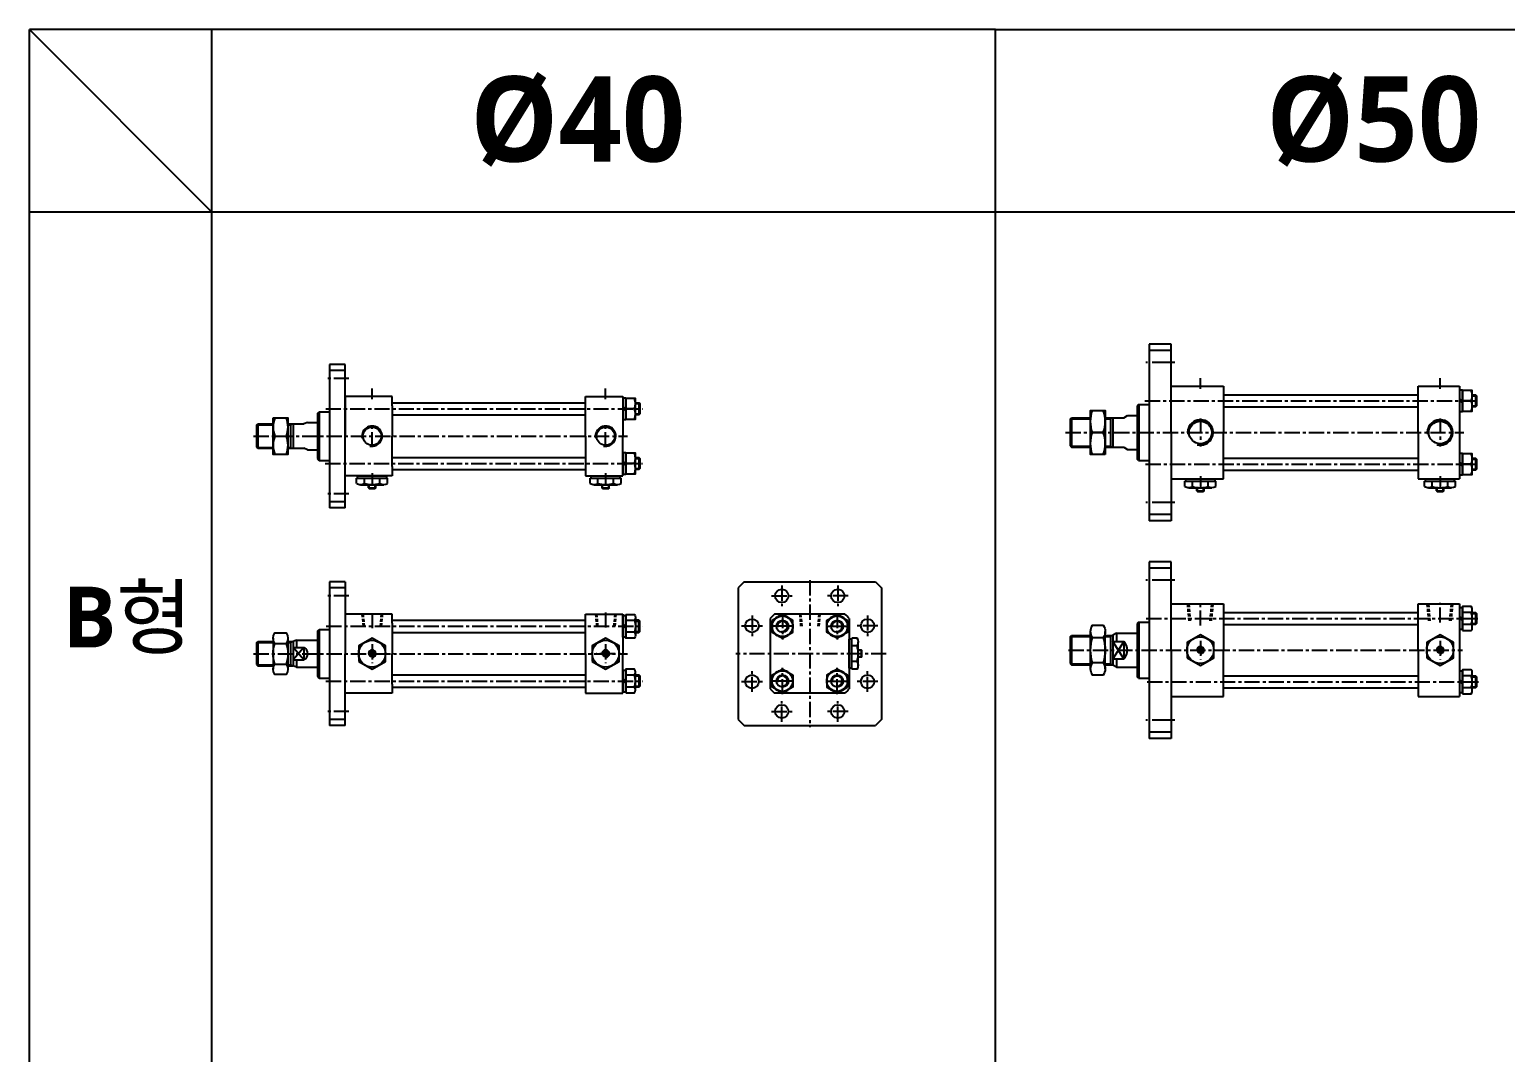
# Model space of a CAD drawing. Extents: x -819 to 9187, y 0 to 4541.
# Drawn here: x 0 to 1213, y 3700 to 4541 of the extents above; entities that cross this region are included whole.
import ezdxf

# ---------------------------------------------------------------- set-up
doc = ezdxf.new("R2010")
doc.units = 0
doc.header["$LTSCALE"] = 10
doc.header["$MEASUREMENT"] = 0
for name, pattern in [('CENTER', [2, 1.25, -0.25, 0.25, -0.25]), ('CENTERX2', [4, 2.5, -0.5, 0.5, -0.5]), ('HIDDEN', [0.375, 0.25, -0.125])]:
    doc.linetypes.add(name, pattern=pattern)
doc.layers.get('0').update_dxf_attribs({"linetype": 'CONTINUOUS'})
for name, color, linetype in [('CEN', 1, 'CENTERX2'), ('CENTER', 1, 'CENTER'), ('DIM', 2, 'CONTINUOUS'), ('ML', 7, 'CONTINUOUS'), ('THIN', 3, 'CONTINUOUS')]:
    doc.layers.add(name, color=color, linetype=linetype)
doc.styles.add('문자', font='romans.shx')

msp = doc.modelspace()

# ---------------------------------------------------------------- linework, layer by layer
for p, q in [((794, 4540.7), (0, 4540.7)), ((0, 2903.5), (0, 4540.7)), ((150, 4390.7), (0, 4540.7)), ((150, 2903.5), (150, 4540.7)), ((794, 2903.5), (794, 4540.7)), ((794, 4540.7), (5168.4, 4540.7)), ((794, 4390.7), (0, 4390.7)), ((1438, 4390.7), (794, 4390.7)), ((278.6, 4164.1), (279.1, 4163.6)), ((278.6, 4164.1), (284.6, 4164.1)), ((279.1, 4163.6), (284.1, 4163.6)), ((284.6, 4164.1), (284.1, 4163.6)), ((470.6, 4164.1), (471.1, 4163.6)), ((470.6, 4164.1), (476.6, 4164.1)), ((471.1, 4163.6), (476.1, 4163.6)), ((476.6, 4164.1), (476.1, 4163.6)), ((959.5, 4161.6), (960, 4161.1)), ((959.5, 4161.6), (965.5, 4161.6)), ((965.5, 4161.6), (965, 4161.1)), ((1156.5, 4161.6), (1157, 4161.1)), ((1156.5, 4161.6), (1162.5, 4161.6)), ((1162.5, 4161.6), (1162, 4161.1)), ((960, 4161.1), (965, 4161.1)), ((1157, 4161.1), (1162, 4161.1)), ((683.8, 4024.7), (683.8, 4030.7)), ((683.8, 4030.7), (684.3, 4030.2)), ((684.3, 4025.2), (684.3, 4030.2)), ((683.8, 4024.7), (684.3, 4025.2))]:
    msp.add_line(p, q)
at = {"color": 7, "linetype": 'Continuous'}
for p, q in [((269.6, 4174), (293.6, 4174)), ((269.6, 4172), (269.6, 4174)), ((293.6, 4172), (293.6, 4174)), ((461.6, 4174), (485.6, 4174)), ((461.6, 4172), (461.6, 4174)), ((485.6, 4172), (485.6, 4174)), ((268.9, 4167.6), (268.9, 4172)), ((268.9, 4172), (281.6, 4172)), ((272.1, 4166.6), (291.2, 4166.6)), ((275.3, 4167.6), (275.3, 4172)), ((278.6, 4164.1), (278.6, 4166.6)), ((281.6, 4172), (294.3, 4172)), ((284.6, 4164.1), (284.6, 4166.6)), ((288, 4167.6), (288, 4172)), ((294.3, 4167.6), (294.3, 4172)), ((460.9, 4167.6), (460.9, 4172)), ((460.9, 4172), (473.6, 4172)), ((464.1, 4166.6), (483.2, 4166.6)), ((467.3, 4167.6), (467.3, 4172)), ((470.6, 4164.1), (470.6, 4166.6)), ((473.6, 4172), (486.3, 4172)), ((476.6, 4164.1), (476.6, 4166.6)), ((480, 4167.6), (480, 4172)), ((486.3, 4167.6), (486.3, 4172)), ((949.8, 4165.1), (949.8, 4169.5)), ((949.8, 4169.5), (962.5, 4169.5)), ((950.5, 4171.5), (974.5, 4171.5)), ((950.5, 4169.5), (950.5, 4171.5)), ((953, 4164.1), (972, 4164.1)), ((956.1, 4165.1), (956.1, 4169.5)), ((959.5, 4161.6), (959.5, 4164.1)), ((962.5, 4169.5), (975.2, 4169.5)), ((965.5, 4161.6), (965.5, 4164.1)), ((968.8, 4165.1), (968.8, 4169.5)), ((974.5, 4169.5), (974.5, 4171.5)), ((975.2, 4165.1), (975.2, 4169.5)), ((1146.8, 4165.1), (1146.8, 4169.5)), ((1146.8, 4169.5), (1159.5, 4169.5)), ((1147.5, 4171.5), (1171.5, 4171.5)), ((1147.5, 4169.5), (1147.5, 4171.5)), ((1150, 4164.1), (1169, 4164.1)), ((1153.1, 4165.1), (1153.1, 4169.5)), ((1156.5, 4161.6), (1156.5, 4164.1)), ((1159.5, 4169.5), (1172.2, 4169.5)), ((1162.5, 4161.6), (1162.5, 4164.1)), ((1165.8, 4165.1), (1165.8, 4169.5)), ((1171.5, 4169.5), (1171.5, 4171.5)), ((1172.2, 4165.1), (1172.2, 4169.5)), ((680.3, 4040.4), (675.9, 4040.4)), ((675.9, 4027.7), (675.9, 4040.4)), ((673.9, 4015.7), (673.9, 4039.7)), ((675.9, 4039.7), (673.9, 4039.7)), ((680.3, 4034.1), (675.9, 4034.1)), ((681.3, 4018.2), (681.3, 4037.3)), ((683.8, 4030.7), (681.3, 4030.7)), ((675.9, 4015), (675.9, 4027.7)), ((680.3, 4021.4), (675.9, 4021.4)), ((683.8, 4024.7), (681.3, 4024.7)), ((675.9, 4015.7), (673.9, 4015.7)), ((680.3, 4015), (675.9, 4015))]:
    msp.add_line(p, q, dxfattribs=at)
for points in [[(270.6, 4021.4), (281.6, 4015), (292.6, 4021.4), (292.6, 4034.1), (281.6, 4040.4), (270.6, 4034.1)], [(462.6, 4021.4), (473.6, 4015), (484.6, 4021.4), (484.6, 4034.1), (473.6, 4040.4), (462.6, 4034.1)], [(951.5, 4024.2), (962.5, 4017.9), (973.5, 4024.2), (973.5, 4036.9), (962.5, 4043.3), (951.5, 4036.9)], [(1148.5, 4024.2), (1159.5, 4017.9), (1170.5, 4024.2), (1170.5, 4036.9), (1159.5, 4043.3), (1148.5, 4036.9)], [(280.8, 4029.2), (279.9, 4027.7), (280.8, 4026.2), (282.5, 4026.2), (283.4, 4027.7), (282.5, 4029.2)], [(472.8, 4029.2), (471.9, 4027.7), (472.8, 4026.2), (474.5, 4026.2), (475.4, 4027.7), (474.5, 4029.2)], [(961.6, 4032.1), (960.8, 4030.6), (961.6, 4029.1), (963.3, 4029.1), (964.2, 4030.6), (963.3, 4032.1)], [(1158.6, 4032.1), (1157.8, 4030.6), (1158.6, 4029.1), (1160.3, 4029.1), (1161.2, 4030.6), (1160.3, 4032.1)]]:
    msp.add_lwpolyline(points, close=True, dxfattribs=at)
for centre, radius in [((962.5, 4030.6), 11), ((1159.5, 4030.6), 11), ((281.6, 4027.7), 11), ((281.6, 4027.7), 2.5), ((473.6, 4027.7), 11), ((473.6, 4027.7), 2.5), ((962.5, 4030.6), 2.5), ((1159.5, 4030.6), 2.5)]:
    msp.add_circle(centre, radius, dxfattribs=at)
for centre, radius, start, end in [((272.1, 4172.3), 5.62, 235.6158, 270), ((272.1, 4172.3), 5.62, 235.6158, 304.3842), ((281.6, 4187.7), 21, 252.412, 270), ((281.6, 4187.7), 21, 270, 287.588), ((291.2, 4172.3), 5.62, 235.6158, 304.3842), ((464.1, 4172.3), 5.62, 235.6158, 270), ((464.1, 4172.3), 5.62, 235.6158, 304.3842), ((473.6, 4187.7), 21, 252.412, 270), ((473.6, 4187.7), 21, 270, 287.588), ((483.2, 4172.3), 5.62, 235.6158, 304.3842), ((953, 4169.8), 5.62, 235.6158, 270), ((953, 4169.8), 5.62, 235.6158, 304.3842), ((962.5, 4185.1), 21, 252.412, 270), ((962.5, 4185.1), 21, 270, 287.588), ((972, 4169.8), 5.62, 235.6158, 304.3842), ((1150, 4169.8), 5.62, 235.6158, 270), ((1150, 4169.8), 5.62, 235.6158, 304.3842), ((1159.5, 4185.1), 21, 252.412, 270), ((1159.5, 4185.1), 21, 270, 287.588), ((1169, 4169.8), 5.62, 235.6158, 304.3842), ((675.7, 4037.3), 5.62, 325.6158, 34.3842), ((660.3, 4027.7), 21, 0, 17.588), ((660.3, 4027.7), 21, 342.412, 0), ((675.7, 4018.2), 5.62, 325.6158, 34.3842), ((675.7, 4018.2), 5.62, 325.6158, 0)]:
    msp.add_arc(centre, radius, start, end, dxfattribs=at)
at = {"layer": 'CEN', "color": 1, "linetype": 'CENTER', "ltscale": 1.5}
for p, q in [((941.5, 4267), (917.5, 4267)), ((941.5, 4152), (917.5, 4152)), ((941.5, 4088.1), (917.5, 4088.1)), ((941.5, 3973.1), (917.5, 3973.1))]:
    msp.add_line(p, q, dxfattribs=at)
at = {"layer": 'CEN', "color": 1, "linetype": 'CENTER'}
for p, q in [((262.6, 4254), (243.6, 4254)), ((262.6, 4159), (243.6, 4159)), ((618.4, 4083.7), (618.4, 4066.7)), ((664.4, 4083.7), (664.4, 4066.7)), ((262.6, 4075.2), (243.6, 4075.2)), ((609.9, 4075.2), (626.9, 4075.2)), ((672.9, 4075.2), (655.9, 4075.2)), ((593.9, 4059.2), (593.9, 4042.2)), ((688.9, 4059.2), (688.9, 4042.2)), ((585.4, 4050.7), (602.4, 4050.7)), ((697.4, 4050.7), (680.4, 4050.7)), ((585.4, 4004.7), (602.4, 4004.7)), ((593.9, 3996.2), (593.9, 4013.2)), ((697.4, 4004.7), (680.4, 4004.7)), ((688.9, 3996.2), (688.9, 4013.2)), ((262.6, 3980.2), (243.6, 3980.2)), ((609.9, 3980.2), (626.9, 3980.2)), ((618.4, 3971.7), (618.4, 3988.7)), ((672.9, 3980.2), (655.9, 3980.2)), ((664.4, 3971.7), (664.4, 3988.7))]:
    msp.add_line(p, q, dxfattribs=at)
at = {"layer": 'CENTER'}
for p, q in [((618.9, 4061.1), (618.9, 4039.3)), ((663.9, 4061.1), (663.9, 4039.3)), ((628.3, 4050.2), (609.5, 4050.2)), ((654.5, 4050.2), (673.3, 4050.2)), ((618.9, 3994.3), (618.9, 4016.1)), ((663.9, 3994.3), (663.9, 4016.1)), ((628.3, 4005.2), (609.5, 4005.2)), ((654.5, 4005.2), (673.3, 4005.2))]:
    msp.add_line(p, q, dxfattribs=at)
at = {"layer": 'DIM'}
for p, q in [((279.1, 4163.6), (279.1, 4166.6)), ((284.1, 4163.6), (284.1, 4166.6)), ((471.1, 4163.6), (471.1, 4166.6)), ((476.1, 4163.6), (476.1, 4166.6)), ((960, 4161.1), (960, 4164.1)), ((965, 4161.1), (965, 4164.1)), ((1157, 4161.1), (1157, 4164.1)), ((1162, 4161.1), (1162, 4164.1)), ((684.3, 4030.2), (681.3, 4030.2)), ((684.3, 4025.2), (681.3, 4025.2))]:
    msp.add_line(p, q, dxfattribs=at)
for centre in [(281.6, 4027.7), (473.6, 4027.7), (962.5, 4030.6), (1159.5, 4030.6)]:
    msp.add_arc(centre, 3, 270, 180, dxfattribs=at)
at = {"layer": 'ML'}
for p, q in [((920.5, 4282), (920.5, 4137)), ((938.5, 4282), (920.5, 4282)), ((938.5, 4277), (920.5, 4277)), ((938.5, 4209.5), (938.5, 4282)), ((246.6, 4265.5), (246.6, 4147.5)), ((259.6, 4265.5), (246.6, 4265.5)), ((259.6, 4260.5), (246.6, 4260.5)), ((259.6, 4147.5), (259.6, 4265.5)), ((938.5, 4247.5), (981.5, 4247.5)), ((981.5, 4247.5), (981.5, 4209.5)), ((1141.5, 4209.5), (1141.5, 4247.5)), ((1141.5, 4247.5), (1175.5, 4247.5)), ((1175.5, 4247.5), (1175.5, 4171.5)), ((298.1, 4239), (259.6, 4239)), ((259.6, 4239), (259.6, 4206.5)), ((298.1, 4231.5), (298.1, 4239)), ((457.1, 4206.5), (457.1, 4239)), ((457.1, 4239), (487.6, 4239)), ((487.6, 4239), (487.6, 4206.5)), ((1178, 4235), (1175.5, 4237.5)), ((1178, 4233.6), (1175.5, 4236.1)), ((1185.2, 4235.5), (1178, 4235.5)), ((1188.7, 4240.5), (1188.7, 4230.5)), ((236.6, 4225), (238.1, 4226.5)), ((236.6, 4225), (236.6, 4188)), ((238.1, 4226.5), (238.1, 4186.5)), ((298.1, 4231.5), (298.1, 4206.5)), ((490.1, 4228.5), (487.6, 4231)), ((490.1, 4227.1), (487.6, 4229.6)), ((497.4, 4229), (490.1, 4229)), ((500.8, 4234), (500.8, 4224)), ((899.5, 4221.5), (902.5, 4223.5)), ((911.5, 4232.5), (910.5, 4231.5)), ((910.5, 4231.5), (910.5, 4187.5)), ((911.5, 4232.5), (920.5, 4232.5)), ((912, 4232.5), (912, 4186.5)), ((187.6, 4216.5), (187.6, 4196.5)), ((214.6, 4216.5), (214.6, 4196.5)), ((216.6, 4216.5), (216.6, 4196.5)), ((228.6, 4217.7), (225.6, 4216.5)), ((855.5, 4220.5), (856.5, 4221.5)), ((855.5, 4220.5), (855.5, 4198.5)), ((856.5, 4221.5), (856.5, 4197.5)), ((888.5, 4221.5), (888.5, 4197.5)), ((890.5, 4221.5), (890.5, 4197.5)), ((890.5, 4221.5), (899.5, 4221.5)), ((200.3, 4206.5), (210.9, 4206.5)), ((298.1, 4181.5), (298.1, 4206.5)), ((457.1, 4206.5), (457.1, 4174)), ((487.6, 4174), (487.6, 4206.5)), ((855.5, 4198.5), (856.5, 4197.5)), ((882.6, 4209.5), (873.8, 4209.5)), ((938.5, 4209.5), (938.5, 4137)), ((981.5, 4171.5), (981.5, 4209.5)), ((1141.5, 4209.5), (1141.5, 4171.5)), ((228.6, 4195.3), (225.6, 4196.5)), ((236.6, 4188), (238.1, 4186.5)), ((490.1, 4183.5), (487.6, 4186)), ((500.8, 4189), (500.8, 4179)), ((899.5, 4197.5), (902.5, 4195.5)), ((911.5, 4186.5), (910.5, 4187.5)), ((911.5, 4186.5), (920.5, 4186.5)), ((1188.7, 4188.5), (1188.7, 4178.5)), ((298.1, 4174), (259.6, 4174)), ((298.1, 4181.5), (298.1, 4174)), ((457.1, 4174), (487.6, 4174)), ((490.1, 4182.1), (487.6, 4184.6)), ((497.4, 4184), (490.1, 4184)), ((1178, 4183), (1175.5, 4185.5)), ((1178, 4181.6), (1175.5, 4184.1)), ((1185.2, 4183.5), (1178, 4183.5)), ((938.5, 4171.5), (981.5, 4171.5)), ((1141.5, 4171.5), (1175.5, 4171.5)), ((259.6, 4152.5), (246.6, 4152.5)), ((259.6, 4147.5), (246.6, 4147.5)), ((938.5, 4142), (920.5, 4142)), ((938.5, 4137), (920.5, 4137)), ((920.5, 4103.1), (920.5, 3958.1)), ((938.5, 4103.1), (920.5, 4103.1)), ((938.5, 4030.6), (938.5, 4103.1)), ((938.5, 4098.1), (920.5, 4098.1)), ((246.6, 4086.7), (246.6, 3968.7)), ((259.6, 4086.7), (246.6, 4086.7)), ((259.6, 4081.7), (246.6, 4081.7)), ((259.6, 4086.7), (259.6, 4027.7)), ((587.4, 4086.7), (582.4, 4081.7)), ((582.4, 4081.7), (582.4, 3973.7)), ((587.4, 4086.7), (695.4, 4086.7)), ((695.4, 4086.7), (700.4, 4081.7)), ((700.4, 4081.7), (700.4, 3973.7)), ((938.5, 4068.6), (981.5, 4068.6)), ((981.5, 4068.6), (981.5, 4030.6)), ((1141.5, 4030.6), (1141.5, 4068.6)), ((1141.5, 4068.6), (1175.5, 4068.6)), ((1175.5, 4068.6), (1175.5, 3992.6)), ((298.1, 4060.2), (259.6, 4060.2)), ((298.1, 4052.7), (298.1, 4060.2)), ((298.1, 4052.7), (298.1, 4027.7)), ((457.1, 4060.2), (487.6, 4060.2)), ((457.1, 4027.7), (457.1, 4060.2)), ((487.6, 4060.2), (487.6, 4027.7)), ((497.4, 4055.1), (490.1, 4055.1)), ((498.1, 4057.6), (498.1, 4042.9)), ((500.8, 4045.2), (500.8, 4055.2)), ((608.9, 4056.6), (608.9, 3998.8)), ((670.3, 4060.2), (612.5, 4060.2)), ((673.9, 4056.6), (673.9, 3998.8)), ((911.5, 4053.6), (910.5, 4052.6)), ((910.5, 4052.6), (910.5, 4008.6)), ((911.5, 4053.6), (920.5, 4053.6)), ((912, 4053.6), (912, 4007.6)), ((1178, 4056), (1175.5, 4058.5)), ((1178, 4054.6), (1175.5, 4057.1)), ((1185.2, 4061.5), (1178, 4061.5)), ((1186, 4049.2), (1186, 4063.9)), ((1188.7, 4061.6), (1188.7, 4051.6)), ((200.3, 4040.5), (200.3, 4015)), ((212.3, 4040.5), (212.3, 4015)), ((236.6, 4046.2), (238.1, 4047.7)), ((236.6, 4046.2), (236.6, 4009.2)), ((238.1, 4047.7), (238.1, 4007.7)), ((490.1, 4052.2), (487.6, 4049.7)), ((490.1, 4050.8), (487.6, 4048.3)), ((497.4, 4045.3), (490.1, 4045.3)), ((855.5, 4041.6), (856.5, 4042.6)), ((855.5, 4041.6), (855.5, 4019.6)), ((856.5, 4042.6), (856.5, 4018.6)), ((872.2, 4015.2), (872.2, 4046)), ((882.6, 4040.8), (873.8, 4040.8)), ((884.2, 4015.2), (884.2, 4046)), ((888.5, 4042.6), (888.5, 4018.6)), ((893.5, 4044.6), (890.5, 4042.8)), ((890.5, 4042.8), (890.5, 4018.3)), ((893.5, 4044.6), (893.5, 4037.8)), ((1185.2, 4051.7), (1178, 4051.7)), ((187.6, 4037.7), (187.6, 4017.7)), ((201.6, 4036.2), (211, 4036.2)), ((214.6, 4037.7), (214.6, 4017.7)), ((219.6, 4038.9), (216.6, 4037.7)), ((216.6, 4037.7), (216.6, 4017.7)), ((216.6, 4032.8), (225.9, 4032.8)), ((219.6, 4038.9), (219.6, 4032.8)), ((225.6, 4032.8), (225.6, 4022.7)), ((890.5, 4037.8), (899.5, 4037.8)), ((899.5, 4037.8), (899.5, 4023.4)), ((938.5, 4030.6), (938.5, 3958.1)), ((981.5, 3992.6), (981.5, 4030.6)), ((1141.5, 4030.6), (1141.5, 3992.6)), ((201.6, 4019.2), (211, 4019.2)), ((216.6, 4022.7), (225.6, 4022.7)), ((219.6, 4016.5), (216.6, 4017.7)), ((219.6, 4022.7), (219.6, 4016.5)), ((259.6, 3968.7), (259.6, 4027.7)), ((298.1, 4002.7), (298.1, 4027.7)), ((457.1, 4027.7), (457.1, 3995.2)), ((487.6, 3995.2), (487.6, 4027.7)), ((855.5, 4019.6), (856.5, 4018.6)), ((882.6, 4020.3), (873.8, 4020.3)), ((890.5, 4023.4), (899.5, 4023.4)), ((893.5, 4016.6), (890.5, 4018.3)), ((893.5, 4023.4), (893.5, 4016.6)), ((236.6, 4009.2), (238.1, 4007.7)), ((490.1, 4004.7), (487.6, 4007.2)), ((490.1, 4003.3), (487.6, 4005.8)), ((497.4, 4010.1), (490.1, 4010.1)), ((498.1, 3997.9), (498.1, 4012.6)), ((500.8, 4010.2), (500.8, 4000.2)), ((911.5, 4007.6), (910.5, 4008.6)), ((911.5, 4007.6), (920.5, 4007.6)), ((1178, 4004), (1175.5, 4006.5)), ((1178, 4002.6), (1175.5, 4005.1)), ((1185.2, 4009.5), (1178, 4009.5)), ((1186, 3997.2), (1186, 4011.9)), ((1188.7, 4009.6), (1188.7, 3999.6)), ((298.1, 3995.2), (259.6, 3995.2)), ((298.1, 4002.7), (298.1, 3995.2)), ((457.1, 3995.2), (487.6, 3995.2)), ((497.4, 4000.3), (490.1, 4000.3)), ((670.3, 3995.2), (612.5, 3995.2)), ((938.5, 3992.6), (981.5, 3992.6)), ((1141.5, 3992.6), (1175.5, 3992.6)), ((1185.2, 3999.7), (1178, 3999.7)), ((259.6, 3973.7), (246.6, 3973.7)), ((259.6, 3968.7), (246.6, 3968.7)), ((582.4, 3973.7), (587.4, 3968.7)), ((587.4, 3968.7), (695.4, 3968.7)), ((700.4, 3973.7), (695.4, 3968.7)), ((938.5, 3963.1), (920.5, 3963.1)), ((938.5, 3958.1), (920.5, 3958.1))]:
    msp.add_line(p, q, dxfattribs=at)
at = {"layer": 'ML', "color": 1, "linetype": 'CENTER'}
for p, q in [((962.5, 4245.5), (962.5, 4254.2)), ((1159.5, 4245.5), (1159.5, 4254.2)), ((281.6, 4237), (281.6, 4245.7)), ((473.6, 4237), (473.6, 4245.7)), ((916.9, 4235.5), (1191.1, 4235.5)), ((243.5, 4229), (504, 4229)), ((281.6, 4197.4), (281.6, 4215.7)), ((473.6, 4197.4), (473.6, 4215.7)), ((962.5, 4221.1), (962.5, 4198)), ((1159.5, 4221.1), (1159.5, 4198)), ((184.1, 4206.5), (491.6, 4206.5)), ((851.6, 4209.5), (1179.1, 4209.5)), ((243.1, 4184), (504, 4184)), ((281.6, 4176.2), (281.6, 4165.9)), ((473.6, 4176.2), (473.6, 4165.9)), ((917.4, 4183.5), (1191.9, 4183.5)), ((962.5, 4173.7), (962.5, 4163.4)), ((1159.5, 4173.7), (1159.5, 4163.4)), ((641.4, 4088.1), (641.4, 3967.4)), ((962.5, 4050.8), (962.5, 4069.5)), ((1159.5, 4053.2), (1159.5, 4069.5)), ((281.6, 4061.1), (281.6, 4048.6)), ((473.6, 4061.6), (473.6, 4048.1)), ((918, 4056.6), (1191.1, 4056.6)), ((243.9, 4050.2), (504, 4050.2)), ((281.6, 4035.4), (281.6, 4020)), ((473.6, 4035.4), (473.6, 4020)), ((854.1, 4030.6), (1177.9, 4030.6)), ((962.5, 4038.3), (962.5, 4022.9)), ((1159.5, 4038.3), (1159.5, 4022.9)), ((184.1, 4027.7), (491.6, 4027.7)), ((481.3, 4027.7), (465.9, 4027.7)), ((704.3, 4027.7), (580.7, 4027.7)), ((243.6, 4005.2), (504, 4005.2)), ((918.7, 4004.6), (1191.9, 4004.6))]:
    msp.add_line(p, q, dxfattribs=at)
at = {"layer": 'ML', "color": 7, "linetype": 'Continuous'}
for p, q in [((981.5, 4240.5), (1141.5, 4240.5)), ((238.1, 4226.5), (246.6, 4226.5)), ((298.1, 4234), (457.1, 4234)), ((298.1, 4224), (457.1, 4224)), ((902.5, 4223.5), (910.5, 4223.5)), ((981.5, 4230.5), (1141.5, 4230.5)), ((186.6, 4215.5), (187.6, 4216.5)), ((186.6, 4215.5), (186.6, 4197.5)), ((187.6, 4216.5), (200.3, 4216.5)), ((212.3, 4216.5), (216.6, 4216.5)), ((216.6, 4216.5), (225.6, 4216.5)), ((228.6, 4217.7), (236.6, 4217.7)), ((856.5, 4221.5), (872.2, 4221.5)), ((884.2, 4221.5), (890.5, 4221.5)), ((186.6, 4197.5), (187.6, 4196.5)), ((187.6, 4196.5), (200.3, 4196.5)), ((212.3, 4196.5), (216.6, 4196.5)), ((216.6, 4196.5), (225.6, 4196.5)), ((228.6, 4195.3), (236.6, 4195.3)), ((238.1, 4186.5), (246.6, 4186.5)), ((298.1, 4189), (457.1, 4189)), ((856.5, 4197.5), (872.2, 4197.5)), ((884.2, 4197.5), (890.5, 4197.5)), ((890.5, 4197.5), (899.5, 4197.5)), ((902.5, 4195.5), (910.5, 4195.5)), ((981.5, 4188.5), (1141.5, 4188.5)), ((298.1, 4179), (457.1, 4179)), ((981.5, 4178.5), (1141.5, 4178.5)), ((298.1, 4055.2), (457.1, 4055.2)), ((981.5, 4061.6), (1141.5, 4061.6)), ((238.1, 4047.7), (246.6, 4047.7)), ((298.1, 4045.2), (457.1, 4045.2)), ((856.5, 4042.6), (872.2, 4042.6)), ((884.2, 4042.6), (890.5, 4042.6)), ((893.5, 4044.6), (910.5, 4044.6)), ((981.5, 4051.6), (1141.5, 4051.6)), ((186.6, 4036.7), (187.6, 4037.7)), ((186.6, 4036.7), (186.6, 4018.7)), ((187.6, 4037.7), (200.3, 4037.7)), ((212.3, 4037.7), (216.6, 4037.7)), ((219.6, 4038.9), (236.6, 4038.9)), ((186.6, 4018.7), (187.6, 4017.7)), ((187.6, 4017.7), (200.3, 4017.7)), ((212.3, 4017.7), (216.6, 4017.7)), ((219.6, 4016.5), (236.6, 4016.5)), ((856.5, 4018.6), (872.2, 4018.6)), ((884.2, 4018.6), (890.5, 4018.6)), ((893.5, 4016.6), (910.5, 4016.6)), ((238.1, 4007.7), (246.6, 4007.7)), ((298.1, 4010.2), (457.1, 4010.2)), ((981.5, 4009.6), (1141.5, 4009.6)), ((298.1, 4000.2), (457.1, 4000.2)), ((981.5, 3999.6), (1141.5, 3999.6))]:
    msp.add_line(p, q, dxfattribs=at)
at = {"layer": 'ML', "color": 2, "linetype": 'Continuous'}
for p, q in [((186.9, 4215.8), (200.3, 4215.8)), ((212.3, 4215.8), (214.6, 4215.8)), ((855.7, 4220.8), (872.2, 4220.8)), ((884.2, 4220.8), (888.5, 4220.8)), ((855.7, 4198.3), (872.2, 4198.3)), ((884.2, 4198.3), (888.5, 4198.3)), ((186.9, 4197.3), (200.3, 4197.3)), ((212.3, 4197.3), (214.6, 4197.3)), ((855.7, 4041.8), (872.2, 4041.8)), ((884.2, 4041.8), (888.5, 4041.8)), ((186.9, 4037), (200.3, 4037)), ((212.3, 4037), (214.6, 4037)), ((186.9, 4018.5), (200.3, 4018.5)), ((212.3, 4018.5), (214.6, 4018.5)), ((855.7, 4019.3), (872.2, 4019.3)), ((884.2, 4019.3), (888.5, 4019.3))]:
    msp.add_line(p, q, dxfattribs=at)
at = {"layer": 'ML', "color": 2}
for p, q in [((214.6, 4215.8), (215.9, 4216.5)), ((888.5, 4220.8), (889.8, 4221.5)), ((888.5, 4198.3), (889.8, 4197.5)), ((214.6, 4197.3), (215.9, 4196.5)), ((888.5, 4041.8), (889.8, 4042.6)), ((214.6, 4037), (215.9, 4037.7)), ((225.6, 4032.8), (216.6, 4022.7)), ((225.6, 4022.7), (216.6, 4032.8)), ((899.5, 4037.8), (890.5, 4023.4)), ((899.5, 4023.4), (890.5, 4037.8)), ((214.6, 4018.5), (215.9, 4017.7)), ((888.5, 4019.3), (889.8, 4018.6))]:
    msp.add_line(p, q, dxfattribs=at)
at = {"layer": 'ML', "color": 6, "linetype": 'HIDDEN'}
for p, q in [((953.2, 4054.6), (952, 4068.6)), ((954.4, 4054.6), (953.2, 4068.6)), ((970.6, 4054.6), (971.8, 4068.6)), ((971.7, 4054.6), (973, 4068.6)), ((1150.2, 4054.6), (1149, 4068.6)), ((1151.4, 4054.6), (1150.2, 4068.6)), ((1167.6, 4054.6), (1168.8, 4068.6)), ((1168.7, 4054.6), (1170, 4068.6)), ((273.3, 4060.2), (274.2, 4050.2)), ((274.2, 4060.2), (275, 4050.2)), ((289.1, 4060.2), (288.2, 4050.2)), ((290, 4060.2), (289.1, 4050.2)), ((465.3, 4060.2), (466.2, 4050.2)), ((466.2, 4060.2), (467, 4050.2)), ((481.1, 4060.2), (480.2, 4050.2)), ((482, 4060.2), (481.1, 4050.2)), ((633.1, 4060.2), (633.9, 4050.2)), ((633.9, 4060.2), (634.8, 4050.2)), ((648.9, 4060.2), (648, 4050.2)), ((649.7, 4060.2), (648.9, 4050.2))]:
    msp.add_line(p, q, dxfattribs=at)
at = {"layer": 'ML'}
for points in [[(487.6, 4237.8), (487.6, 4220.2), (490.1, 4220.2), (490.1, 4237.8), (487.6, 4237.8)], [(1175.5, 4244.3), (1175.5, 4226.7), (1178, 4226.7), (1178, 4244.3), (1175.5, 4244.3)], [(1186, 4240.5), (1188.7, 4240.5), (1189.5, 4239.7), (1189.5, 4231.3), (1188.7, 4230.5), (1186, 4230.5)], [(498.1, 4234), (500.8, 4234), (501.6, 4233.2), (501.6, 4224.9), (500.8, 4224), (498.1, 4224)], [(487.6, 4192.8), (487.6, 4175.2), (490.1, 4175.2), (490.1, 4192.8), (487.6, 4192.8)], [(498.1, 4189), (500.8, 4189), (501.6, 4188.2), (501.6, 4179.9), (500.8, 4179), (498.1, 4179)], [(1175.5, 4192.3), (1175.5, 4174.7), (1178, 4174.7), (1178, 4192.3), (1175.5, 4192.3)], [(1186, 4188.5), (1188.7, 4188.5), (1189.5, 4187.7), (1189.5, 4179.3), (1188.7, 4178.5), (1186, 4178.5)], [(1175.5, 4065.4), (1175.5, 4047.8), (1178, 4047.8), (1178, 4065.4), (1175.5, 4065.4)], [(487.6, 4041.4), (487.6, 4059), (490.1, 4059), (490.1, 4041.4), (487.6, 4041.4)], [(498.1, 4045.2), (500.8, 4045.2), (501.6, 4046), (501.6, 4054.4), (500.8, 4055.2), (498.1, 4055.2)], [(610.4, 4055.1), (610.4, 4045.3), (618.9, 4040.4), (627.4, 4045.3), (627.4, 4055.1), (618.9, 4060), (610.4, 4055.1)], [(672.4, 4055.1), (672.4, 4045.3), (663.9, 4040.4), (655.4, 4045.3), (655.4, 4055.1), (663.9, 4060), (672.4, 4055.1)], [(1186, 4061.6), (1188.7, 4061.6), (1189.5, 4060.8), (1189.5, 4052.4), (1188.7, 4051.6), (1186, 4051.6)], [(487.6, 4014), (487.6, 3996.4), (490.1, 3996.4), (490.1, 4014), (487.6, 4014)], [(498.1, 4010.2), (500.8, 4010.2), (501.6, 4009.4), (501.6, 4001), (500.8, 4000.2), (498.1, 4000.2)], [(610.4, 4000.3), (610.4, 4010.1), (618.9, 4015), (627.4, 4010.1), (627.4, 4000.3), (618.9, 3995.4), (610.4, 4000.3)], [(672.4, 4000.3), (672.4, 4010.1), (663.9, 4015), (655.4, 4010.1), (655.4, 4000.3), (663.9, 3995.4), (672.4, 4000.3)], [(1175.5, 4013.4), (1175.5, 3995.8), (1178, 3995.8), (1178, 4013.4), (1175.5, 4013.4)], [(1186, 4009.6), (1188.7, 4009.6), (1189.5, 4008.8), (1189.5, 4000.4), (1188.7, 3999.6), (1186, 3999.6)]]:
    msp.add_lwpolyline(points, dxfattribs=at)
for points in [[(490.1, 4220.5), (498.1, 4220.5), (498.1, 4237.5), (490.1, 4237.5)], [(1178, 4227), (1186, 4227), (1186, 4244), (1178, 4244)], [(884.2, 4191.5), (872.2, 4191.5), (872.2, 4227.5), (884.2, 4227.5)], [(200.3, 4221.5), (212.3, 4221.5), (212.3, 4191.5), (200.3, 4191.5)], [(490.1, 4175.5), (498.1, 4175.5), (498.1, 4192.5), (490.1, 4192.5)], [(1178, 4175), (1186, 4175), (1186, 4192), (1178, 4192)]]:
    msp.add_lwpolyline(points, close=True, dxfattribs=at)
for points in [[(497.4, 4220.5, 0.178633), (497.4, 4229, 0.178633), (497.4, 4237.5)], [(1185.2, 4227, 0.178633), (1185.2, 4235.5, 0.178633), (1185.2, 4244)], [(873.8, 4191.5, -0.178633), (873.8, 4209.5, -0.178633), (873.8, 4227.5)], [(882.6, 4191.5, 0.178633), (882.6, 4209.5, 0.178633), (882.6, 4227.5)], [(201.6, 4221.5, 0.178633), (201.6, 4206.5, 0.178633), (201.6, 4191.5)], [(210.9, 4221.5, -0.178633), (210.9, 4206.5, -0.178633), (210.9, 4191.5)], [(497.4, 4175.5, 0.178633), (497.4, 4184, 0.178633), (497.4, 4192.5)], [(1185.2, 4175, 0.178633), (1185.2, 4183.5, 0.178633), (1185.2, 4192)], [(1178, 4046.8), (1185.2, 4046.8, 0.309401), (1185.2, 4051.7, 0.154701), (1185.2, 4061.5, 0.309401), (1185.2, 4066.4), (1178, 4066.4), (1178, 4046.8)], [(490.1, 4060), (497.4, 4060, -0.309401), (497.4, 4055.1, -0.154701), (497.4, 4045.3, -0.309401), (497.4, 4040.4), (490.1, 4040.4), (490.1, 4060)], [(201.6, 4036.2, -0.309401), (201.6, 4044.7), (211, 4044.7, -0.309401), (211, 4036.2, -0.154701), (211, 4019.2, -0.309401), (211, 4010.7), (201.6, 4010.7, -0.309401), (201.6, 4019.2, -0.154701), (201.6, 4036.2)], [(882.6, 4020.3, -0.309401), (882.6, 4010.1), (873.8, 4010.1, -0.309401), (873.8, 4020.3, -0.154701), (873.8, 4040.8, -0.309401), (873.8, 4051.1), (882.6, 4051.1, -0.309401), (882.6, 4040.8, -0.154701), (882.6, 4020.3, 0.178633)], [(490.1, 3995.4), (497.4, 3995.4, 0.309401), (497.4, 4000.3, 0.154701), (497.4, 4010.1, 0.309401), (497.4, 4015), (490.1, 4015), (490.1, 3995.4)], [(1178, 3994.8), (1185.2, 3994.8, 0.309401), (1185.2, 3999.7, 0.154701), (1185.2, 4009.5, 0.309401), (1185.2, 4014.4), (1178, 4014.4), (1178, 3994.8)]]:
    msp.add_lwpolyline(points, format="xyb", dxfattribs=at)
for centre, radius in [((281.6, 4206.5), 7.48), ((473.6, 4206.5), 7.48), ((962.5, 4209.5), 9.32), ((1159.5, 4209.5), 9.32), ((618.4, 4075.2), 5.5), ((664.4, 4075.2), 5.5), ((593.9, 4050.7), 5.5), ((618.9, 4050.2), 8.5), ((618.9, 4050.2), 5), ((663.9, 4050.2), 8.5), ((663.9, 4050.2), 5), ((688.9, 4050.7), 5.5), ((593.9, 4004.7), 5.5), ((618.9, 4005.2), 8.5), ((618.9, 4005.2), 5), ((663.9, 4005.2), 8.5), ((663.9, 4005.2), 5), ((688.9, 4004.7), 5.5), ((618.4, 3980.2), 5.5), ((664.4, 3980.2), 5.5)]:
    msp.add_circle(centre, radius, dxfattribs=at)
at = {"layer": 'ML', "color": 2}
for centre, radius, start, end in [((281.6, 4206.5), 8.33, 257.7757, 190.5803), ((473.6, 4206.5), 8.33, 257.7757, 190.5803), ((962.5, 4209.5), 10.5, 255.8665, 186.9898), ((1159.5, 4209.5), 10.5, 255.8665, 186.9898), ((618.9, 4050.2), 4.19, 259.1333, 190.7369), ((663.9, 4050.2), 4.19, 256.0782, 189.9609), ((618.9, 4005.2), 4.19, 259.5017, 192.7138), ((663.9, 4005.2), 4.19, 256.8489, 192.1583)]:
    msp.add_arc(centre, radius, start, end, dxfattribs=at)
at = {"layer": 'ML'}
for centre, radius, start, end in [((641.4, 4027.7), 43.5, 131.6579, 138.3421), ((618.9, 4050.2), 8.8, 164.9963, 195.0037), ((618.9, 4050.2), 8.8, 104.9963, 135.0037), ((618.9, 4050.2), 8.8, 44.9963, 75.0037), ((618.9, 4050.2), 8.8, 344.9963, 15.0037), ((663.9, 4050.2), 8.8, 164.9963, 195.0037), ((663.9, 4050.2), 8.8, 104.9963, 135.0037), ((663.9, 4050.2), 8.8, 44.9963, 75.0037), ((641.4, 4027.7), 43.5, 41.6579, 48.3421), ((663.9, 4050.2), 8.8, 344.9963, 15.0037), ((618.9, 4050.2), 8.8, 224.9963, 255.0037), ((618.9, 4050.2), 8.8, 284.9963, 315.0037), ((663.9, 4050.2), 8.8, 224.9963, 255.0037), ((663.9, 4050.2), 8.8, 284.9963, 315.0037), ((222.8, 4027.8), 5.89, 299.364, 57.3312), ((892.3, 4030.6), 10.2, 314.8229, 45.1771), ((618.9, 4005.2), 8.8, 164.9963, 195.0037), ((618.9, 4005.2), 8.8, 104.9963, 135.0037), ((618.9, 4005.2), 8.8, 44.9963, 75.0037), ((618.9, 4005.2), 8.8, 344.9963, 15.0037), ((663.9, 4005.2), 8.8, 164.9963, 195.0037), ((663.9, 4005.2), 8.8, 104.9963, 135.0037), ((663.9, 4005.2), 8.8, 44.9963, 75.0037), ((663.9, 4005.2), 8.8, 344.9963, 15.0037), ((641.4, 4027.7), 43.5, 221.6579, 228.3421), ((618.9, 4005.2), 8.8, 224.9963, 255.0037), ((618.9, 4005.2), 8.8, 284.9963, 315.0037), ((663.9, 4005.2), 8.8, 224.9963, 255.0037), ((663.9, 4005.2), 8.8, 284.9963, 315.0037), ((641.4, 4027.7), 43.5, 311.6579, 318.3421)]:
    msp.add_arc(centre, radius, start, end, dxfattribs=at)
at = {"layer": 'THIN', "color": 2}
for p, q in [((1186, 4239.7), (1189.5, 4239.7)), ((498.1, 4233.2), (501.6, 4233.2)), ((498.1, 4224.9), (501.6, 4224.9)), ((1186, 4231.3), (1189.5, 4231.3)), ((498.1, 4188.2), (501.6, 4188.2)), ((1186, 4187.7), (1189.5, 4187.7)), ((498.1, 4179.9), (501.6, 4179.9)), ((1186, 4179.3), (1189.5, 4179.3)), ((498.1, 4054.4), (501.6, 4054.4)), ((1186, 4060.8), (1189.5, 4060.8)), ((1186, 4052.4), (1189.5, 4052.4)), ((498.1, 4046), (501.6, 4046)), ((498.1, 4009.4), (501.6, 4009.4)), ((1186, 4008.8), (1189.5, 4008.8)), ((498.1, 4001), (501.6, 4001)), ((1186, 4000.4), (1189.5, 4000.4))]:
    msp.add_line(p, q, dxfattribs=at)

# ---------------------------------------------------------------- texts
at = {"attachment_point": 1, "style": '문자'}
for s, width, gutter_width, heights, insert, char_height in [('{\\fMalgun Gothic|b1|i0|c129|p50;%%C40}', 124.533, 16, [-75.6], (362.2, 4502.2), 70), ('{\\fMalgun Gothic|b1|i0|c129|p50;%%C50}', 124.533, 16, [-75.6], (1016.5, 4502.2), 70), ('{\\fMalgun Gothic|b1|i0|c129|p50;B형}', 655.383, 160, [-66.4], (27.5, 4082.8), 50)]:
    msp.add_mtext_dynamic_manual_height_columns(s, width=width, gutter_width=gutter_width, heights=heights, dxfattribs=dict(at, insert=insert, char_height=char_height))

doc.saveas('drawing.dxf')
